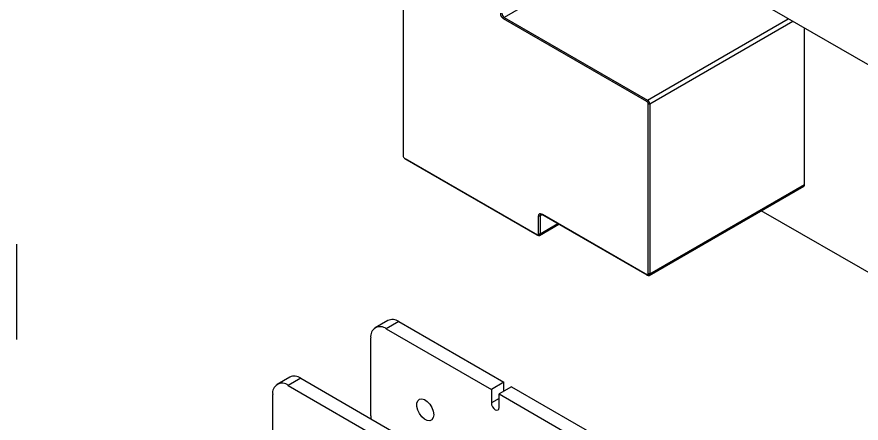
# Model space of a CAD drawing. Header units: millimetres. Extents: x 15 to 415, y 5 to 292.
# Drawn here: x 298.7 to 375.4, y 194.6 to 231.5 of the extents above; entities that cross this region are included whole.
import ezdxf

# ---------------------------------------------------------------- set-up
doc = ezdxf.new("R2010")
doc.units = ezdxf.units.MM
doc.linetypes.add('SLD-Solid', pattern=[0])

msp = doc.modelspace()

# ---------------------------------------------------------------- linework, layer by layer
at = {"color": 8, "linetype": 'SLD-Solid', "lineweight": 25}
for p, q in [((356.31, 239.179), (342.965, 231.475)), ((355.976, 223.964), (368.775, 231.353)), ((369.199, 231.108), (356.188, 223.597)), ((346.43, 213.552), (346.218, 213.43)), ((346.218, 211.797), (347.844, 212.736)), ((342.502, 196.849), (341.795, 196.441))]:
    msp.add_line(p, q, dxfattribs=at)
at = {"color": 7, "linetype": 'SLD-Solid', "lineweight": 25}
for p, q in [((333.773, 234.566), (333.773, 218.9)), ((367.29, 232.21), (378.957, 225.475)), ((342.965, 231.475), (342.894, 231.353)), ((355.905, 223.842), (342.894, 231.353)), ((342.965, 231.475), (355.976, 223.964)), ((370.259, 216.287), (370.259, 230.496)), ((355.976, 223.964), (355.905, 223.842)), ((356.047, 208.164), (356.047, 223.597)), ((356.188, 223.597), (356.047, 223.597)), ((356.188, 223.597), (356.188, 208.164)), ((333.914, 218.655), (345.935, 211.715)), ((333.914, 218.655), (333.985, 218.614)), ((346.006, 211.674), (333.985, 218.614)), ((356.126, 208.027), (370.197, 216.15)), ((356.188, 208.164), (370.259, 216.287)), ((346.076, 211.797), (346.076, 213.43)), ((346.076, 213.43), (346.218, 213.43)), ((346.218, 213.43), (346.218, 211.797)), ((346.359, 213.593), (355.905, 208.083)), ((346.43, 213.552), (346.359, 213.593)), ((355.976, 208.042), (346.43, 213.552)), ((380.618, 205.653), (366.316, 213.91)), ((346.156, 211.66), (347.932, 212.685)), ((345.935, 211.715), (346.006, 211.674)), ((346.076, 211.797), (346.218, 211.797)), ((298.686, 202.212), (298.686, 210.876)), ((355.976, 208.042), (355.905, 208.083)), ((356.188, 208.164), (356.047, 208.164)), ((332.381, 203.929), (331.249, 203.276)), ((333.381, 203.83), (332.249, 203.177)), ((333.381, 203.83), (342.927, 198.319)), ((332.249, 203.177), (341.795, 197.666)), ((330.835, 195.286), (330.835, 202.36)), ((323.471, 198.785), (322.34, 198.132)), ((324.471, 198.686), (323.34, 198.033)), ((324.471, 198.686), (385.282, 163.581)), ((323.34, 198.033), (384.151, 162.928)), ((342.927, 198.319), (341.795, 197.666)), ((343.634, 197.911), (342.502, 197.258)), ((342.927, 197.503), (342.927, 198.319)), ((343.634, 197.911), (383.939, 174.643)), ((321.926, 190.142), (321.926, 197.217)), ((341.795, 197.666), (341.795, 196.441)), ((342.502, 196.033), (342.502, 197.258)), ((342.502, 197.258), (382.807, 173.99))]:
    msp.add_line(p, q, dxfattribs=at)
at = {"color": 7, "linetype": 'SLD-Solid', "lineweight": 25, "flags": 128}
for points in [[(336.563, 195.379), (336.521, 195.112), (336.399, 194.922), (336.21, 194.831), (335.976, 194.847), (335.721, 194.97), (335.472, 195.186), (335.258, 195.471), (335.101, 195.795), (335.018, 196.123), (335.018, 196.419), (335.101, 196.65), (335.258, 196.793), (335.472, 196.831), (335.721, 196.76), (335.976, 196.589), (336.21, 196.334), (336.399, 196.025), (336.521, 195.695), (336.563, 195.379)], [(341.795, 196.441), (341.822, 196.269), (341.899, 196.093), (342.014, 195.938), (342.149, 195.829), (342.284, 195.782), (342.399, 195.804), (342.475, 195.892), (342.502, 196.033)], [(330.835, 195.286), (330.85, 195.037), (330.855, 195.001)]]:
    msp.add_lwpolyline(points, dxfattribs=at)
at = {"color": 7, "linetype": 'SLD-Solid', "lineweight": 25}
for centre, radius, start, end in [((343.226, 231.871), 0.615, 182.60547, 237.39451), ((343.213, 231.864), 0.461, 182.60546, 237.39453), ((355.739, 223.583), 0.307, 2.60552, 57.39442), ((355.727, 223.576), 0.461, 2.60541, 57.39454), ((334.08, 218.914), 0.307, 182.60598, 237.39402), ((370.12, 216.268), 0.141, 303.36547, 7.94683), ((346.249, 213.458), 0.175, 50.797, 189.21405), ((346.347, 213.451), 0.131, 50.79631, 189.21427), ((345.99, 211.783), 0.0873, 230.79707, 9.21351), ((346.088, 211.776), 0.131, 230.79677, 9.21381), ((355.96, 208.15), 0.0873, 230.79633, 9.21442), ((356.059, 208.143), 0.131, 230.79726, 9.2141), ((331.697, 202.5), 0.873, 50.79667, 189.21399), ((332.795, 203.012), 1.006, 54.38236, 114.30722), ((323.885, 197.869), 1.006, 54.38236, 114.30722), ((322.788, 197.356), 0.873, 50.79667, 189.21399)]:
    msp.add_arc(centre, radius, start, end, dxfattribs=at)

doc.saveas('drawing.dxf')
